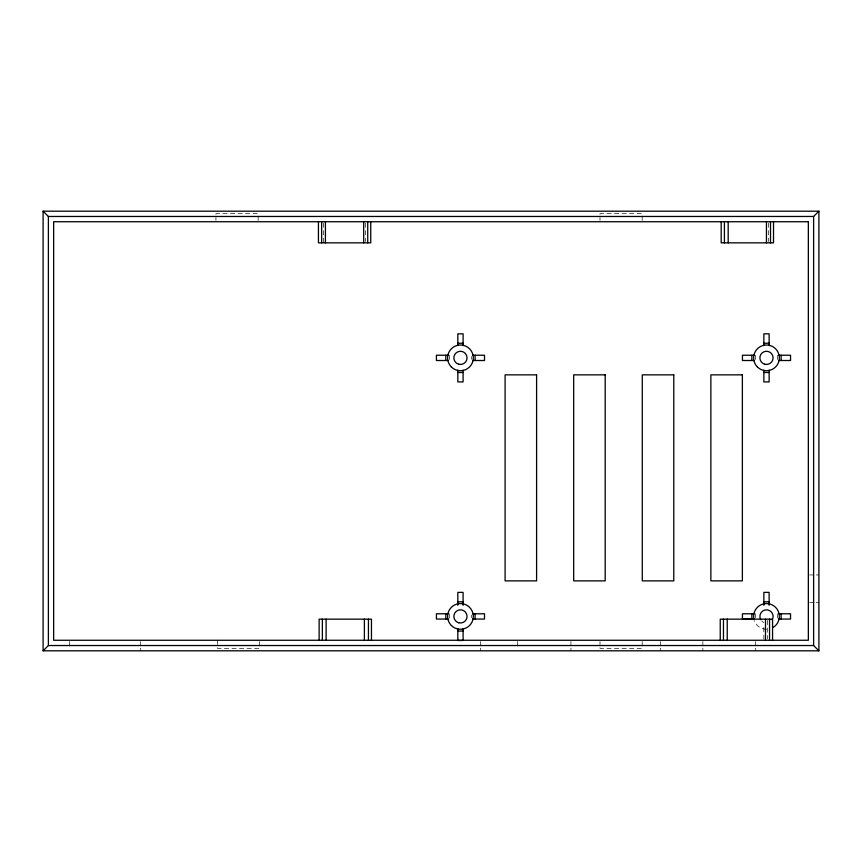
<?xml version="1.0" encoding="UTF-8"?>
<svg xmlns="http://www.w3.org/2000/svg" width="862" height="862" viewBox="0 0 862 862"><rect width="100%" height="100%" fill="white"/><g stroke="black" fill="none" stroke-linecap="round" stroke-linejoin="round"><path stroke-width="0.65" stroke-dasharray="4.31 3.23" d="M809.666 574.954L814.946 574.954M816.26 574.954L818.9 574.954M809.666 602.344L814.946 602.344M816.26 602.344L818.9 602.344M763.991 622.461L763.193 622.127A6.594 6.594 0 0 1 761.836 621.082M777.621 355.23L777.621 360.51M777.621 613.776L777.621 619.056M768.365 223.064L768.365 241.532M767.406 620.468L767.406 638.936M763.861 627.536L763.861 639.216M755.618 641.576L755.618 646.856M755.618 648.17L755.618 650.81M755.371 355.23L755.371 360.51M755.371 613.776L755.371 617.731M702.864 641.576L702.864 646.856M702.864 648.17L702.864 650.81M660.648 641.576L660.648 646.856M660.648 648.17L660.648 650.81M642.201 220.392L642.201 213.679L599.995 213.679L599.995 220.392M642.201 641.608L642.201 648.321L599.995 648.321L599.995 641.608M570.946 641.576L570.946 646.856M570.946 648.17L570.946 650.81M517.469 641.576L517.469 646.856M480.597 641.576L480.597 646.856M480.597 648.17L480.597 650.81M471.589 356.556L471.589 359.195M471.589 615.102L471.589 617.731M449.339 355.23L449.339 360.51M449.339 613.776L449.339 619.056M365.596 223.064L365.596 241.532M323.465 223.064L323.465 242.847M259.667 641.608L259.667 648.321L217.45 648.321L217.45 640.261M258.158 220.392L258.158 213.679L215.942 213.679L215.942 220.392M140.711 641.576L140.711 646.856M140.711 648.17L140.711 650.81M69.477 641.576L69.477 646.856M766.49 629.282A12.865 12.865 0 0 1 754.412 620.812"/><path stroke-width="1.29" d="M43.1 650.81L48.38 645.53L813.62 645.53L818.9 650.81L818.9 211.19L43.1 211.19L43.1 650.81L818.9 650.81M43.1 211.19L48.38 216.47L813.62 216.47L818.9 211.19M457.83 343.248L463.099 343.248M763.861 343.248L769.13 343.248M448.175 355.23L436.42 355.23L436.42 360.51L448.175 360.51M472.753 355.23L484.509 355.23L484.509 360.51L472.753 360.51M754.207 355.23L742.451 355.23L742.451 360.51L754.207 360.51M778.785 355.23L790.54 355.23L790.54 360.51L778.785 360.51M457.83 372.492L463.099 372.492M763.861 372.492L769.13 372.492M457.83 601.795L463.099 601.795M763.861 601.795L769.13 601.795M448.175 613.776L436.42 613.776L436.42 619.056L448.175 619.056M472.753 613.776L484.509 613.776L484.509 619.056L472.753 619.056M754.207 613.776L742.451 613.776L742.451 619.056L754.207 619.056M778.785 613.776L790.54 613.776L790.54 619.056L778.785 619.056M457.83 631.038L463.099 631.038M813.62 216.47L813.62 645.53M781.123 355.23L781.123 360.51M781.123 613.776L781.123 619.056M773.516 221.739L773.516 242.847L721.192 242.847L721.192 221.739M772.557 640.261L772.557 619.153L720.244 619.153L720.244 640.261M770.499 221.739L770.499 242.847M769.54 619.153L769.54 640.261M769.13 345.587L769.13 333.831L763.861 333.831L763.861 345.587M769.13 370.164L769.13 381.92L763.861 381.92L763.861 370.164M769.13 605.296L769.13 592.366L763.861 592.366L763.861 605.296M766.447 221.739L766.447 242.847M765.499 619.153L765.499 640.261M751.869 355.23L751.869 360.51M751.869 613.776L751.869 619.056M728.185 221.739L728.185 242.847M727.226 619.153L727.226 640.261M724.414 221.739L724.414 242.847M723.466 619.153L723.466 640.261M475.091 355.23L475.091 360.51M475.091 613.776L475.091 619.056M463.099 345.587L463.099 333.831L457.83 333.831L457.83 345.587M463.099 370.164L463.099 381.92L457.83 381.92L457.83 370.164M463.099 605.296L463.099 592.366L457.83 592.366L457.83 605.296M463.099 628.71L463.099 640.466L457.83 640.466L457.83 628.71M445.837 355.23L445.837 360.51M445.837 613.776L445.837 619.056M371.457 640.261L371.457 619.153L319.134 619.153L319.134 640.261M370.746 221.739L370.746 242.847L318.434 242.847L318.434 221.739M368.44 619.153L368.44 640.261M367.729 221.739L367.729 242.847M364.389 619.153L364.389 640.261M363.689 221.739L363.689 242.847M326.116 619.153L326.116 640.261M325.416 221.739L325.416 242.847M322.356 619.153L322.356 640.261M321.645 221.739L321.645 242.847M48.38 216.47L48.38 645.53M754.067 619.746A12.865 12.865 0 0 1 762.094 604.327A12.865 12.865 0 0 1 778.149 610.986A12.865 12.865 0 0 1 772.923 627.558M772.201 619.713A6.594 6.594 0 0 0 771.156 611.751L769.788 610.705A6.594 6.594 0 0 0 760.78 619.713M808.351 221.739L53.649 221.739L53.649 640.261L808.351 640.261L808.351 221.739M536.595 374.851L505.089 374.851L505.089 580.869L536.595 580.869L536.595 374.851M605.189 374.851L573.683 374.851L573.683 580.869L605.189 580.869L605.189 374.851M673.782 374.851L642.276 374.851L642.276 580.869L673.782 580.869L673.782 374.851M742.376 374.851L710.87 374.851L710.87 580.869L742.376 580.869L742.376 374.851M764.788 364.238L763.193 363.581A6.594 6.594 0 0 1 760.78 354.573A6.594 6.594 0 0 1 769.788 352.159L771.156 353.204A6.594 6.594 0 0 1 764.788 364.238M458.756 364.238L457.162 363.581A6.594 6.594 0 0 1 454.748 354.573A6.594 6.594 0 0 1 463.756 352.159L465.124 353.204A6.594 6.594 0 0 1 458.756 364.238M458.756 622.784L457.162 622.127A6.594 6.594 0 0 1 454.748 613.119A6.594 6.594 0 0 1 463.756 610.705L465.124 611.751A6.594 6.594 0 0 1 458.756 622.784M757.396 366.964A12.865 12.865 0 0 0 778.914 361.2A12.865 12.865 0 0 0 763.161 345.447A12.865 12.865 0 0 0 757.396 366.964M451.365 625.51A12.865 12.865 0 0 0 472.882 619.746A12.865 12.865 0 0 0 457.129 603.993A12.865 12.865 0 0 0 451.365 625.51M451.365 366.964A12.865 12.865 0 0 0 472.882 361.2A12.865 12.865 0 0 0 457.129 345.447A12.865 12.865 0 0 0 451.365 366.964"/></g></svg>
